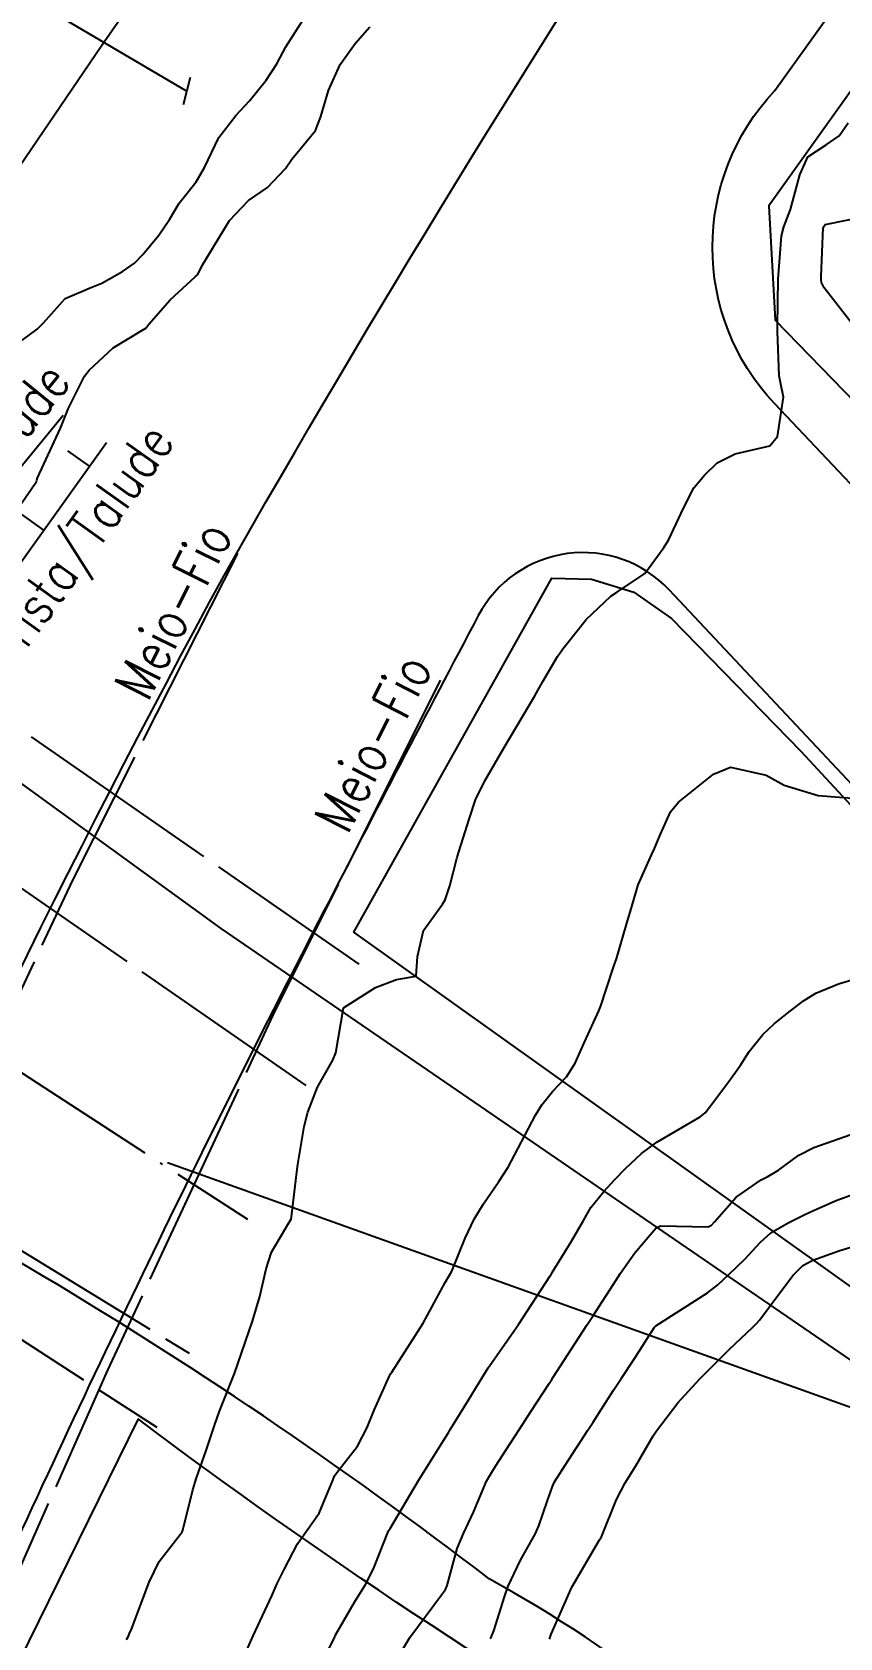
# Model space of a CAD drawing. Header units: metres. Extents: x 292545 to 299085, y 7450245 to 7463078.
# Drawn here: x 295830.6 to 295861.4, y 7459041.6 to 7459102.9 of the extents above; entities that cross this region are included whole.
import ezdxf

# ---------------------------------------------------------------- set-up
doc = ezdxf.new("R2010")
doc.units = ezdxf.units.M
for name, pattern in [('CONTINUO', [0]), ('TRACEJADO', [8.7, 8, -0.7]), ('TRACO-PONTO', [9.4, 8, -0.7, 0, -0.7])]:
    doc.linetypes.add(name, pattern=pattern)
for name, color, linetype in [('ALINHAMENTO_SEÇÃO', 45, 'CONTINUO'), ('Area Verde e Lazer', 94, 'Continuous'), ('Curvas de Nivel 1m', 11, 'Continuous'), ('Curvas de Nivel 5m', 15, 'Continuous'), ('Edificações', 30, 'Continuous'), ('H_TALUDE', 45, 'Continuous'), ('Linha Férrea', 20, 'Continuous'), ('MEIO-FIO', 45, 'Continuous'), ('Pórtico', 62, 'Continuous'), ('TALUDE', 45, 'Continuous'), ('TEXTO', 45, 'Continuous'), ('VIADUTO', 190, 'Continuous'), ('Vias Primárias', 230, 'Continuous')]:
    doc.layers.add(name, color=color, linetype=linetype)
doc.styles.add('ROMANS', font='romans', dxfattribs={"height": 0.2})

# ---------------------------------------------------------------- blocks, each defined once
blk = doc.blocks.new('20A0230D59F74E5318D0B4')
at = {"layer": 'H_TALUDE', "color": 32, "linetype": 'CONTINUO', "flags": 128}
for points in [[(9.081, 11.925), (8.263, 12.509)], [(7.337, 9.484), (5.538, 10.769)], [(5.593, 7.043), (4.613, 7.743)], [(3.85, 4.602), (1.726, 6.119)], [(1.93, 2.297), (1.3, 2.826)], [(0, 0), (0, 0)]]:
    blk.add_lwpolyline(points, dxfattribs=at)

msp = doc.modelspace()

# ---------------------------------------------------------------- linework, layer by layer
at = {"layer": 'ALINHAMENTO_SEÇÃO', "linetype": 'TRACO-PONTO', "flags": 128}
msp.add_lwpolyline([(295786.891, 7459087.927), (295793.601, 7459084.166), (295793.678, 7459084.123), (295795.077, 7459083.338), (295795.586, 7459083.053), (295795.699, 7459082.99), (295796.457, 7459082.565), (295796.631, 7459082.468), (295796.977, 7459082.274), (295797.065, 7459082.224), (295797.631, 7459081.907), (295798.519, 7459081.409), (295798.581, 7459081.375), (295798.655, 7459081.333), (295798.732, 7459081.29), (295798.967, 7459081.158), (295799.03, 7459081.123), (295799.083, 7459081.093), (295799.159, 7459081.051), (295808.167, 7459076.003), (295809.01, 7459075.53), (295809.504, 7459075.253), (295810.203, 7459074.862), (295810.902, 7459074.47), (295813.039, 7459073.272), (295813.739, 7459072.88), (295814.439, 7459072.488), (295814.927, 7459072.214), (295816.284, 7459071.454), (295824.223, 7459067.004), (295825.956, 7459065.88), (295826.043, 7459065.824), (295826.808, 7459065.327), (295826.893, 7459065.272), (295829.021, 7459063.892), (295836.753, 7459058.876), (295838.798, 7459057.549)], dxfattribs=at)
at = {"layer": 'Area Verde e Lazer'}
msp.add_lwpolyline([(295915.927, 7459016.348), (295842.849, 7459068.51), (295850.401, 7459082.018), (295851.911, 7459081.98), (295853.537, 7459081.477), (295854.97, 7459080.472), (295859.896, 7459075.411), (295870.333, 7459064.129), (295888.292, 7459045.228), (295905.465, 7459027.313)], close=True, dxfattribs=at)
msp.add_lwpolyline([(295834.623, 7459049.933), (295830.071, 7459040.673), (295822.345, 7459020.925), (295816.418, 7459002.028, 0.495556), (295838.479, 7458969.647, 0.29721), (295866.001, 7458986.827, 0.270484), (295866.738, 7459022.792, 0.010223), (295856.086, 7459035.715, -0.030385)], format="xyb", close=True, dxfattribs=at)
at = {"layer": 'Curvas de Nivel 1m', "flags": 128}
for points, elevation in [([(295829.761, 7459090.772), (295830.771, 7459091.52), (295831.013, 7459091.756), (295831.847, 7459092.685), (295832.793, 7459093.097), (295833.245, 7459093.277), (295834.028, 7459093.718), (295834.484, 7459094.035), (295834.809, 7459094.366), (295835.411, 7459095.11), (295835.82, 7459095.7), (295836.193, 7459096.332), (295836.837, 7459097.138), (295837.163, 7459097.685), (295837.703, 7459098.835), (295838.357, 7459099.668), (295838.879, 7459100.236), (295839.514, 7459101.027), (295839.922, 7459101.65), (295840.255, 7459102.291), (295840.91, 7459103.316)], 662), ([(295829.933, 7459084.525), (295830.702, 7459085.63), (295830.753, 7459085.709), (295830.767, 7459085.759), (295830.792, 7459085.847), (295831.667, 7459087.746), (295831.976, 7459088.499), (295832.587, 7459089.732), (295832.755, 7459089.954), (295833.679, 7459090.805), (295834.77, 7459091.468), (295834.916, 7459091.564), (295835.038, 7459091.707), (295835.842, 7459092.645), (295836.8, 7459093.516), (295836.892, 7459093.599), (295836.945, 7459093.688), (295837.068, 7459093.949), (295838.116, 7459095.671), (295838.831, 7459096.431), (295839.557, 7459096.932), (295840.249, 7459097.646), (295840.484, 7459098.009), (295840.855, 7459098.453), (295841.396, 7459099.103), (295841.599, 7459099.633), (295841.891, 7459100.633), (295842.337, 7459101.618), (295842.901, 7459102.426), (295843.459, 7459103.053)], 663), ([(295834.18, 7459041.514), (295834.256, 7459041.645), (295834.289, 7459041.718), (295834.374, 7459041.906), (295835.053, 7459043.707), (295835.43, 7459044.486), (295836.23, 7459045.516), (295836.301, 7459045.62), (295836.329, 7459045.689), (295836.71, 7459047.224), (295836.85, 7459047.684), (295837.218, 7459048.726), (295837.537, 7459049.677), (295837.728, 7459050.229), (295838.303, 7459051.67), (295838.989, 7459053.66), (295839.273, 7459054.597), (295839.505, 7459055.653), (295839.708, 7459056.294), (295840.369, 7459057.412), (295840.458, 7459057.553), (295840.481, 7459057.639), (295840.681, 7459059.346), (295840.717, 7459059.637), (295840.959, 7459061.09), (295841.095, 7459061.633), (295841.465, 7459062.597), (295842.049, 7459063.624), (295842.164, 7459063.905), (295842.463, 7459065.62), (295843.683, 7459066.394), (295844.48, 7459066.7), (295845.232, 7459066.832), (295845.278, 7459067.582), (295845.51, 7459068.573), (295846.236, 7459069.573), (295846.339, 7459069.747), (295846.52, 7459070.278), (295846.777, 7459071.321), (295846.858, 7459071.567), (295847.261, 7459072.854), (295847.495, 7459073.561), (295847.851, 7459074.277), (295848.583, 7459075.55), (295849.761, 7459077.533), (295850.061, 7459078.078), (295850.625, 7459079.025), (295850.828, 7459079.319), (295850.979, 7459079.517), (295851.715, 7459080.437), (295852.651, 7459081.33), (295852.904, 7459081.496), (295853.952, 7459082.192), (295854.679, 7459083.183), (295854.786, 7459083.364), (295854.855, 7459083.468), (295855.44, 7459084.718), (295855.821, 7459085.459), (295856.22, 7459085.943), (295856.713, 7459086.425), (295857.396, 7459086.764), (295858.719, 7459087.068), (295859.016, 7459087.426), (295859.238, 7459088.93), (295859.138, 7459089.424), (295859.075, 7459089.744), (295859.006, 7459091.427), (295859.004, 7459091.656), (295859.041, 7459093.426), (295859.159, 7459095.084), (295859.246, 7459095.424), (295859.502, 7459096.092), (295859.866, 7459097.415), (295860.172, 7459098.091), (295860.86, 7459098.554), (295861.363, 7459098.897), (295861.709, 7459099.392)], 664), ([(295841.485, 7459040.305), (295842.123, 7459041.621), (295842.143, 7459041.661), (295842.184, 7459041.73), (295842.877, 7459042.933), (295843.292, 7459043.609), (295843.604, 7459044.214), (295844.149, 7459045.601), (295844.175, 7459045.659), (295844.234, 7459045.753), (295845.32, 7459047.584), (295846.268, 7459049.113), (295846.448, 7459049.391), (295846.554, 7459049.567), (295847.216, 7459050.634), (295847.775, 7459051.555), (295847.977, 7459051.883), (295848.311, 7459052.348), (295849.134, 7459053.538), (295850.342, 7459055.394), (295850.39, 7459055.471), (295850.422, 7459055.519), (295851.158, 7459056.715), (295851.608, 7459057.508), (295851.887, 7459057.996), (295852.384, 7459058.615), (295852.811, 7459059.073), (295853.218, 7459059.492), (295853.821, 7459060.064), (295854.403, 7459060.493), (295856.061, 7459061.455), (295856.257, 7459061.611), (295856.419, 7459061.828), (295857.119, 7459062.757), (295857.601, 7459063.438), (295857.934, 7459063.949), (295858.455, 7459064.605), (295858.88, 7459065.005), (295859.391, 7459065.421), (295859.997, 7459065.888), (295860.475, 7459066.181), (295861.339, 7459066.532), (295862.485, 7459066.875)], 666), ([(295844.685, 7459041.083), (295844.994, 7459041.588), (295846.199, 7459043.213), (295846.347, 7459043.423), (295846.407, 7459043.568), (295846.795, 7459044.986), (295847.033, 7459045.562), (295847.421, 7459046.372), (295847.914, 7459047.553), (295848.033, 7459047.774), (295848.259, 7459048.133), (295848.814, 7459048.998), (295849.169, 7459049.541), (295849.608, 7459050.212), (295850.299, 7459051.282), (295850.398, 7459051.432), (295850.458, 7459051.528), (295850.736, 7459051.952), (295851.743, 7459053.506), (295851.972, 7459053.858), (295852.332, 7459054.419), (295852.756, 7459055.079), (295853.019, 7459055.493), (295853.568, 7459056.275), (295854.369, 7459057.214), (295854.554, 7459057.294), (295856.37, 7459057.263), (295856.496, 7459057.324), (295856.603, 7459057.448), (295857.432, 7459058.39), (295858.389, 7459059.053), (295858.639, 7459059.179), (295859.053, 7459059.423), (295859.824, 7459059.991), (295860.402, 7459060.292), (295861.803, 7459060.785)], 667), ([(295848.055, 7459041.551), (295848.103, 7459041.632), (295848.186, 7459041.85), (295848.598, 7459043.147), (295848.742, 7459043.545), (295849.21, 7459044.543), (295849.763, 7459045.535), (295849.91, 7459045.85), (295850.242, 7459046.818), (295850.426, 7459047.352), (295850.506, 7459047.526), (295850.907, 7459048.168), (295851.778, 7459049.507), (295851.974, 7459049.808), (295852.285, 7459050.292), (295852.761, 7459051.03), (295853.067, 7459051.492), (295853.555, 7459052.243), (295854.322, 7459053.428), (295854.374, 7459053.479), (295856.336, 7459054.741), (295856.733, 7459055.052), (295857.153, 7459055.442), (295857.759, 7459056.029), (295858.362, 7459056.68), (295858.759, 7459057.034), (295859.418, 7459057.42), (295860.054, 7459057.736), (295860.378, 7459057.889), (295861.246, 7459058.261), (295862.386, 7459058.685)], 668), ([(295850.31, 7459041.528), (295850.378, 7459041.72), (295851.169, 7459043.516), (295852.221, 7459045.319), (295852.295, 7459045.427), (295852.329, 7459045.499), (295852.875, 7459046.862), (295853.204, 7459047.49), (295853.604, 7459048.142), (295854.271, 7459049.285), (295854.393, 7459049.478), (295855.207, 7459050.549), (295856.038, 7459051.454), (295856.306, 7459051.719), (295857.172, 7459052.584), (295858.064, 7459053.433), (295858.2, 7459053.555), (295858.326, 7459053.697), (295859.063, 7459054.696), (295859.608, 7459055.417), (295859.976, 7459055.786), (295860.352, 7459055.992), (295861.388, 7459056.364), (295862.362, 7459056.655)], 669)]:
    msp.add_lwpolyline(points, dxfattribs=dict(at, elevation=elevation))
at = {"layer": 'Curvas de Nivel 5m', "elevation": 665, "flags": 128}
for points in [[(295862.128, 7459091.386), (295860.79, 7459093.091), (295860.688, 7459093.297), (295860.677, 7459093.402), (295860.681, 7459093.516), (295860.755, 7459095.401), (295860.824, 7459095.516), (295862.386, 7459095.826)], [(295838.758, 7459041.077), (295839.009, 7459041.658), (295839.726, 7459043.175), (295839.929, 7459043.644), (295840.016, 7459043.833), (295840.211, 7459044.208), (295840.699, 7459045.163), (295841.032, 7459045.632), (295841.535, 7459046.332), (295842.062, 7459047.622), (295842.115, 7459047.761), (295842.256, 7459047.955), (295842.986, 7459048.892), (295843.361, 7459049.609), (295843.629, 7459050.26), (295844.226, 7459051.601), (295844.253, 7459051.65), (295844.304, 7459051.719), (295845.498, 7459053.582), (295846.339, 7459055.142), (295846.499, 7459055.411), (295846.588, 7459055.568), (295847.093, 7459056.831), (295847.436, 7459057.559), (295847.794, 7459058.14), (295848.387, 7459058.989), (295848.739, 7459059.545), (295849.124, 7459060.263), (295849.787, 7459061.529), (295850.025, 7459061.919), (295850.427, 7459062.429), (295850.967, 7459062.983), (295851.295, 7459063.511), (295851.65, 7459064.309), (295852.198, 7459065.503), (295852.273, 7459065.695), (295852.475, 7459066.314), (295852.774, 7459067.211), (295852.868, 7459067.496), (295853.241, 7459068.757), (295853.453, 7459069.491), (295853.7, 7459070.309), (295854.219, 7459071.483), (295854.321, 7459071.698), (295854.544, 7459072.248), (295854.932, 7459073.1), (295855.239, 7459073.47), (295856.574, 7459074.542), (295857.216, 7459074.804), (295858.574, 7459074.493), (295859.264, 7459074.113), (295860.566, 7459073.723), (295862.359, 7459073.588)]]:
    msp.add_lwpolyline(points, dxfattribs=at)
at = {"layer": 'Edificações'}
msp.add_lwpolyline([(295878.566, 7459071.64), (295897.12, 7459051.806), (295955.324, 7459106.865), (295940.963, 7459123.284), (295930.212, 7459113.574), (295927.574, 7459116.639), (295935.539, 7459123.886), (295904.699, 7459153.292), (295882.353, 7459128.621), (295899.043, 7459112.188), (295890.76, 7459103.723), (295896.955, 7459095.679), (295894.4, 7459093.204), (295872.16, 7459115.118), (295858.684, 7459096.229), (295858.921, 7459091.859)], close=True, dxfattribs=at)
at = {"layer": 'Linha Férrea', "linetype": 'Continuous'}
msp.add_lwpolyline([(295867.907, 7459152.779), (295857.16, 7459137.132), (295851.787, 7459129.054), (295840.95, 7459113.461), (295833.212, 7459102.313), (295826.78, 7459092.851), (295822.014, 7459085.855), (295807.237, 7459062.902), (295802.026, 7459054.528), (295800.839, 7459052.855), (295798.942, 7459049.923), (295794.453, 7459042.756), (295791.139, 7459036.413), (295788.309, 7459030.913), (295784.294, 7459022.673), (295781.701, 7459017.666), (295779.117, 7459012.078), (295776.518, 7459006.257), (295773.667, 7458999.35), (295770.021, 7458990.194), (295760.792, 7458963.163)], dxfattribs=at)
at = {"layer": 'MEIO-FIO', "linetype": 'TRACEJADO', "flags": 128}
for points in [[(295838.412, 7459082.958), (295832.131, 7459070.511), (295825.08, 7459055.507), (295820.097, 7459044.023)], [(295846.147, 7459078.124), (295839.759, 7459065.336), (295833.46, 7459051.797), (295828.483, 7459040.577)]]:
    msp.add_lwpolyline(points, dxfattribs=at)
at = {"layer": 'Pórtico'}
for points in [[(295827.633, 7459105.813), (295836.478, 7459100.598)], [(295836.61, 7459101.121), (295836.345, 7459100.075)]]:
    msp.add_lwpolyline(points, dxfattribs=at)
at = {"layer": 'TALUDE', "linetype": 'CONTINUO'}
for points in [[(295823.688, 7459074.366, 661.935), (295824.748, 7459079.673, 661.707), (295831.771, 7459088.238, 661.721)], [(295823.688, 7459074.366, 661.935), (295827.435, 7459078.825, 662.716), (295833.414, 7459087.194, 663.127)]]:
    msp.add_polyline3d(points, dxfattribs=at)
at = {"layer": 'TEXTO', "linetype": 'CONTINUO', "flags": 128}
msp.add_lwpolyline([(295835.75, 7459059.717), (296045.755, 7458984.445)], dxfattribs=at)
at = {"layer": 'VIADUTO', "linetype": 'TRACEJADO', "flags": 128}
for points in [[(295794.837, 7459100.796), (295804.431, 7459094.072), (295821.43, 7459082.303), (295830.46, 7459076.018), (295843.042, 7459067.283)], [(295778.434, 7459077.549), (295790.538, 7459072.575), (295803.819, 7459066.792), (295810.849, 7459063.702), (295817.23, 7459060.577), (295819.831, 7459059.176), (295826.086, 7459055.615), (295835.337, 7459049.611)], [(295827.621, 7459071.945), (295841.024, 7459062.655)], [(295820.825, 7459062.063), (295836.572, 7459052.443)]]:
    msp.add_lwpolyline(points, dxfattribs=at)
at = {"layer": 'Vias Primárias'}
for points in [[(295865.572, 7458514.458), (295785.415, 7458724.289, 0.420495), (295782.042, 7458723.873, 0.087123), (295780.124, 7458722.266), (295769.608, 7458740.52), (295808.781, 7458774.298), (295829.054, 7458793.425), (295849.257, 7458813.022), (295861.58, 7458829.293, 0.619503), (295854.29, 7458845.204, -0.023983), (295817.222, 7458849.776, -0.302133), (295779.078, 7458893.566, -0.041596), (295794.767, 7458961.414, -0.007394), (295808.303, 7459013.8, -0.044215), (295837.903, 7459082.123, -0.03276), (295875.911, 7459139.851, -0.031206), (295922.635, 7459201.131, -0.025451), (295970.219, 7459249.95), (295975.417, 7459254.165), (296004.791, 7459280.392), (296030.372, 7459299.512), (296059.88, 7459319.214), (296102.964, 7459347.576)], [(295915.692, 7459017.221), (295916.242, 7459016.651, -1), (295915.612, 7459016.045), (295903.39, 7459024.546), (295886.746, 7459035.052), (295865.197, 7459049.846), (295837.791, 7459068.65), (295823.389, 7459079.106), (295801.542, 7459094.334), (295784.564, 7459106.261), (295767.623, 7459117.994), (295743.101, 7459134.948), (295709.54, 7459158.143), (295680.358, 7459178.232), (295651.658, 7459198.875)], [(295915.692, 7459017.221), (295885.418, 7459048.763), (295863.422, 7459072.469), (295854.879, 7459081.57, 0.514778), (295847.599, 7459080.59, 0.002447), (295841.711, 7459069.316, 0.012923), (295828.624, 7459042.265, 0.047177), (295814.995, 7459002.535, 0.008579), (295813.423, 7458995.474, 0.323831), (295831.01, 7458970.901, 0.388805), (295863.438, 7458982.14, 0.267289), (295870.486, 7459019.112, 0.166509), (295848.016, 7459043.826, 0.060777), (295811.541, 7459065.401, 0.051058), (295762.476, 7459083.389, 0.253673), (295703.77, 7459064.407, 0.058735), (295695.577, 7459051.173, 0.058735), (295677.988, 7458999.762, 0.026597), (295666.998, 7458947.351, 0.079265), (295671.858, 7458864.703, 0.066494), (295689.175, 7458812.747, 0.011369), (295725.019, 7458733.412, 0.017268), (295742.709, 7458695.463, 0.091894)]]:
    msp.add_lwpolyline(points, format="xyb", dxfattribs=at)
msp.add_lwpolyline([(295892.356, 7459053.276), (295858.908, 7459088.667, -0.397774), (295858.908, 7459100.622), (295899.705, 7459157.545, -0.66372), (295912.088, 7459157.442), (295954.018, 7459113.546), (295956.392, 7459111.175, -0.402069), (295954.225, 7459098.808), (295905.361, 7459051.936, -0.577739)], format="xyb", close=True, dxfattribs=at)

# ---------------------------------------------------------------- block references
at = {"layer": 'H_TALUDE'}
msp.add_blockref('20A0230D59F74E5318D0B4', (295823.688, 7459074.366), dxfattribs=at)

# ---------------------------------------------------------------- texts
at = {"layer": 'TEXTO', "style": 'ROMANS', "width": 0.8}
for s, rotation, p in [('Pé/Talude', 50.81698, (295826.915, 7459083.101)), ('Crista/Talude', 54.34991, (295829.732, 7459078.4)), ('Meio-Fio', 63.08227, (295835, 7459077.258)), ('Meio-Fio', 63.08227, (295842.618, 7459072.189))]:
    msp.add_text(s, height=1.5, rotation=rotation, dxfattribs=at).set_placement(p)

doc.saveas('drawing.dxf')
